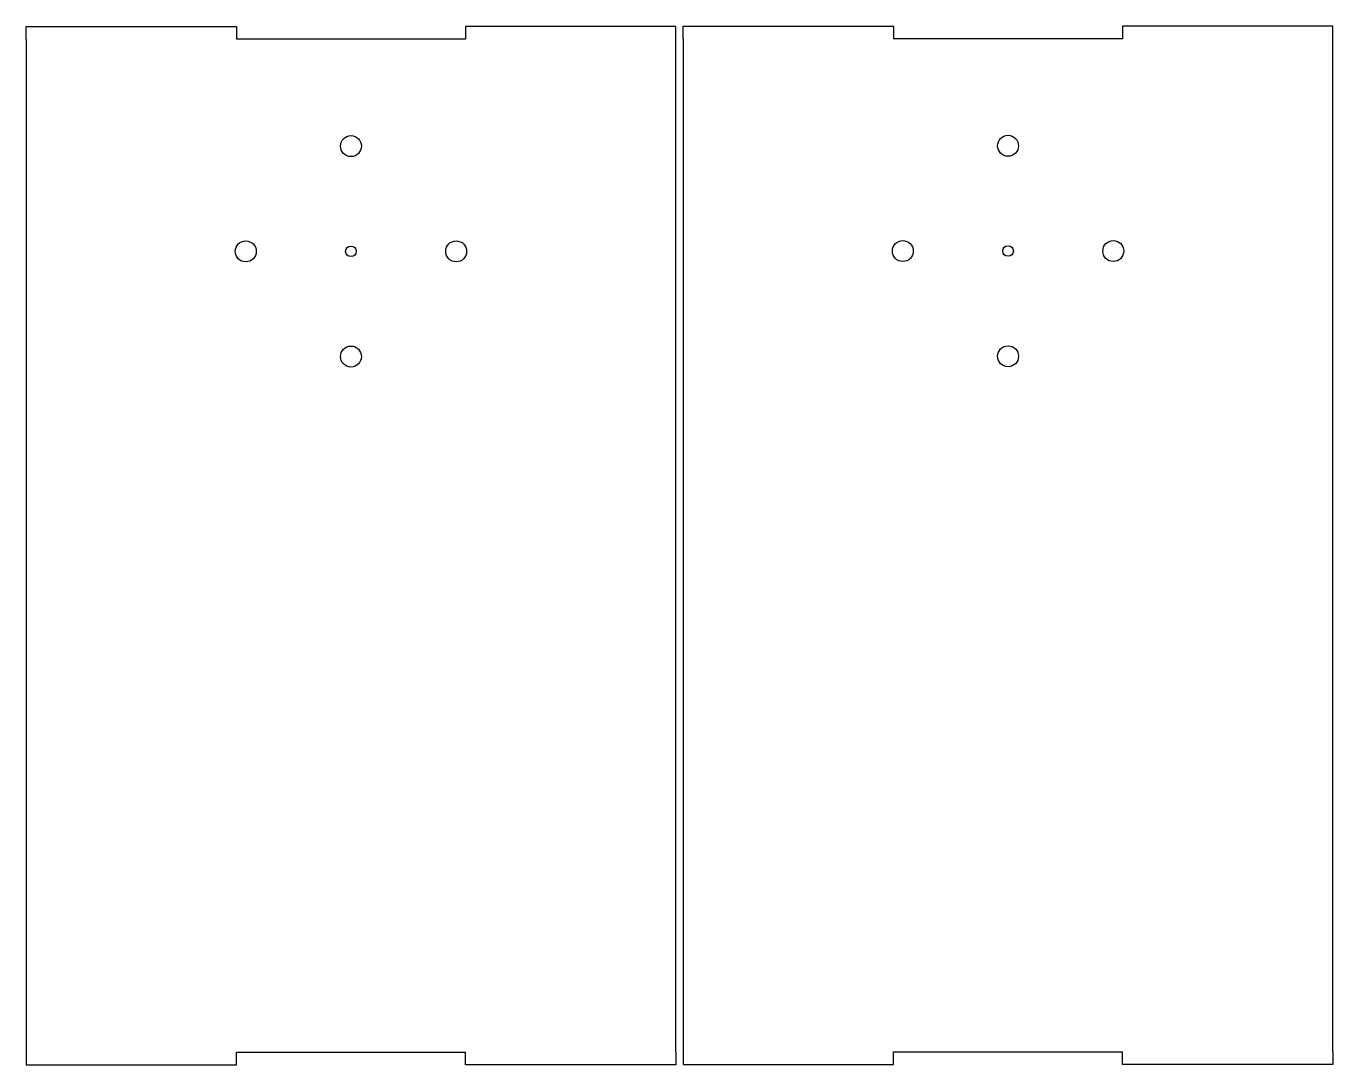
# Model space of a CAD drawing. Header units: millimetres. Extents: x 333 to 1793, y 281 to 794.
# Drawn here: x 332.8 to 705.6, y 280.8 to 577.1 of the extents above; entities that cross this region are included whole.
import ezdxf

# ---------------------------------------------------------------- set-up
doc = ezdxf.new("R2010")
doc.units = ezdxf.units.MM
doc.header["$MEASUREMENT"] = 0
doc.layers.get('0').update_dxf_attribs({"linetype": 'CONTINUOUS'})

msp = doc.modelspace()

# ---------------------------------------------------------------- linework, layer by layer
for p, q in [((332.78, 573.38), (332.78, 576.98)), ((332.78, 576.98), (392.78, 576.98)), ((392.78, 576.98), (392.78, 573.38)), ((518.12, 576.98), (458.12, 576.98)), ((458.12, 576.98), (458.12, 573.38)), ((518.12, 573.38), (518.12, 576.98)), ((520.24, 573.48), (520.24, 577.08)), ((520.24, 577.08), (580.24, 577.08)), ((580.24, 577.08), (580.24, 573.48)), ((705.59, 577.08), (645.59, 577.08)), ((645.59, 577.08), (645.59, 573.48)), ((705.59, 573.48), (705.59, 577.08)), ((332.78, 573.38), (332.78, 284.39)), ((458.12, 573.38), (392.78, 573.38)), ((518.12, 284.39), (518.12, 573.38)), ((520.24, 573.48), (520.24, 284.49)), ((645.59, 573.48), (580.24, 573.48)), ((705.59, 284.49), (705.59, 573.48)), ((332.78, 284.39), (332.78, 280.79)), ((392.78, 284.39), (458.12, 284.39)), ((392.78, 280.79), (392.78, 284.39)), ((458.12, 280.79), (458.12, 284.39)), ((518.12, 284.39), (518.12, 280.79)), ((520.24, 284.49), (520.24, 280.89)), ((580.24, 284.49), (645.59, 284.49)), ((580.24, 280.89), (580.24, 284.49)), ((645.59, 280.89), (645.59, 284.49)), ((705.59, 284.49), (705.59, 280.89)), ((332.78, 280.79), (392.78, 280.79)), ((518.12, 280.79), (458.12, 280.79)), ((520.24, 280.89), (580.24, 280.89)), ((705.59, 280.89), (645.59, 280.89))]:
    msp.add_line(p, q)
for centre, radius in [((425.45, 542.86), 2.99), ((612.92, 542.95), 2.99), ((395.43, 512.84), 2.99), ((455.47, 512.84), 2.99), ((582.9, 512.93), 2.99), ((642.94, 512.93), 2.99), ((425.45, 512.84), 1.51), ((612.92, 512.93), 1.51), ((425.45, 482.82), 2.99), ((612.92, 482.91), 2.99)]:
    msp.add_circle(centre, radius)

doc.saveas('drawing.dxf')
